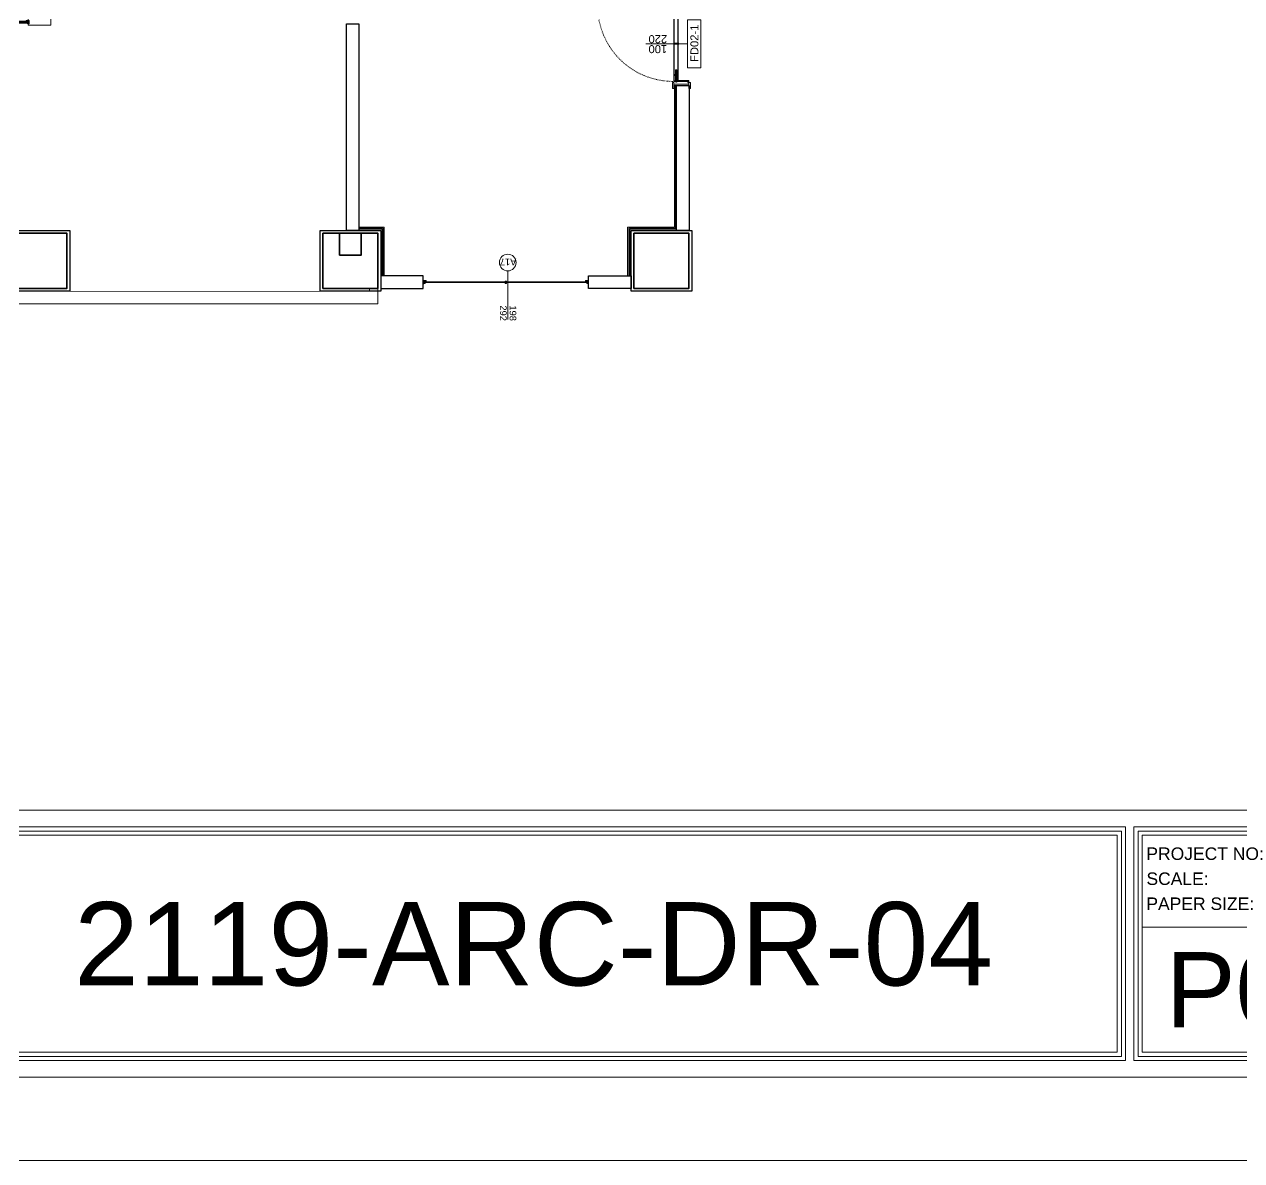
# Model space of a CAD drawing. Header units: centimetres. Extents: x 118932 to 154602, y -32682 to -23521.
# Drawn here: x 129071 to 130531, y -32521 to -31159 of the extents above; entities that cross this region are included whole.
import ezdxf
from ezdxf.enums import TextEntityAlignment as Align

# ---------------------------------------------------------------- set-up
doc = ezdxf.new("R2010")
doc.units = ezdxf.units.CM
doc.header["$LTSCALE"] = 50
doc.header["$MEASUREMENT"] = 0
doc.linetypes.add('ACAD_ISO03W100', pattern=[30, 12, -18])
doc.linetypes.add('IMPORT-DASHED2 _9_', pattern=[95.25, 63.5, -31.75])
for name, color, linetype, lineweight, true_color in [('GEN_00_BL_Pafta', 7, 'Continuous', 0, 0x0e0e10), ('GEN_00_BL_Yazı', 7, 'Continuous', 0, 0x4f5250), ('GEN_01_TA_Kolon', 7, 'Continuous', 35, 0xd05d28), ('GEN_02_TF_Kapı', 7, 'Continuous', 9, 0x4a3526), ('GEN_02_TF_Pencere', 7, 'Continuous', 9, 0x6093ac), ('GEN_05_ML_Ahşap', 7, 'Continuous', 9, 0x745e3d), ('GEN_05_ML_Alçıpan_giydirme', 7, 'Continuous', 18, 0x7ebab5), ('GEN_06_GR_İnce', 7, 'Continuous', 13, 0xb0b0a9), ('GEN_06_GR_Orta', 7, 'Continuous', 20, 0x7a7b7a), ('KALACAK DUVARLAR', 7, 'Continuous', 30, 0x005387)]:
    doc.layers.add(name, color=color, linetype=linetype, lineweight=lineweight, true_color=true_color)
doc.layers.add('GEN_00_BL_Pafta_Gizli', color=7, linetype='Continuous', lineweight=0, true_color=0x4f5250, plot=False)
doc.styles.add('ARIAL', font='arial.ttf')
doc.styles.add('arial_1_18', font='arial.ttf', dxfattribs={"height": 0.2})
doc.styles.add('style3', font='arial.ttf', dxfattribs={"height": 12})
doc.styles.add('TLEROY', font='arial.ttf', dxfattribs={"height": 10})

# ---------------------------------------------------------------- blocks, each defined once
blk = doc.blocks.new('*U818')
at = {"layer": 'GEN_00_BL_Pafta', "transparency": 33554687}
blk.add_line((11480, 280), (11760, 280), dxfattribs=at)
for points in [[(100, 8900), (100, 100), (11790, 100), (11790, 8900)], [(120, 8880), (120, 420), (11770, 420), (11770, 8880)], [(11460, 120), (930, 120), (930, 400), (11460, 400)], [(11455, 125), (935, 125), (935, 395), (11455, 395)], [(11470, 120), (11770, 120), (11770, 400), (11470, 400)], [(11475, 125), (11765, 125), (11765, 395), (11475, 395)], [(11450, 130), (940, 130), (940, 390), (11450, 390)], [(11480, 130), (11760, 130), (11760, 390), (11480, 390)]]:
    blk.add_lwpolyline(points, close=True, dxfattribs=at)
at = {"layer": 'GEN_00_BL_Pafta_Gizli'}
blk.add_lwpolyline([(0, 9000), (0, 0), (11890, 0), (11890, 9000)], close=True, dxfattribs=at)
at = {"layer": 'GEN_00_BL_Pafta', "transparency": 33554687, "style": 'TLEROY'}
for s, p in [('PROJECT NO:', (11555.4, 360.5)), ('SCALE:', (11522.3, 330.5)), ('PAPER SIZE:', (11549.6, 300.5))]:
    blk.add_text(s, height=15, dxfattribs=at).set_placement(p, align=Align.CENTER)
for tag, p in [('SCALE', (11755, 324.6)), ('PAPERSIZE', (11755, 294.6))]:
    blk.add_attdef(tag, text='', height=20, dxfattribs=at).set_placement(p, align=Align.BOTTOM_RIGHT)
at = {"layer": 'GEN_00_BL_Pafta', "transparency": 33554687}
for tag, height, style, p in [('PAFTAADI', 100, 'style3', (5815, 260)), ('PNO', 90, 'TLEROY', (11620, 205))]:
    blk.add_attdef(tag, text='', height=height, dxfattribs=dict(at, style=style)).set_placement(p, align=Align.MIDDLE_CENTER)
at = {"layer": 'GEN_00_BL_Pafta', "transparency": 33554687, "style": 'style3'}
blk.add_attdef('PAFTAKOD', text='', height=100, dxfattribs=at).set_placement((10750, 210), align=Align.CENTER)
blk = doc.blocks.new('LEVEL -1_B BLOK_KOLON')
at = {"layer": 'GEN_01_TA_Kolon'}
blk.add_line((55342.4, 6081.8, 0), (55316.4, 6081.8, 0), dxfattribs=at)
at = {"layer": 'GEN_01_TA_Kolon', "elevation": 0, "flags": 128}
for points in [[(54989.4, 6015.8), (54923.4, 6015.8), (54923.4, 6081.8), (54989.4, 6081.8), (54989.4, 6015.8), (54923.4, 6015.8), (54923.4, 6081.8), (54989.4, 6081.8), (54989.4, 6015.8), (54923.4, 6015.8), (54923.4, 6081.8), (54989.4, 6081.8)], [(55296.4, 6081.8), (55316.4, 6081.8), (55316.4, 6055.8), (55342.4, 6055.8), (55342.4, 6081.8), (55362.4, 6081.8), (55362.4, 6015.8), (55296.4, 6015.8), (55296.4, 6081.8), (55316.4, 6081.8), (55316.4, 6055.8), (55342.4, 6055.8), (55342.4, 6081.8), (55362.4, 6081.8), (55362.4, 6015.8), (55296.4, 6015.8), (55296.4, 6081.8), (55316.4, 6081.8), (55316.4, 6055.8), (55342.4, 6055.8), (55342.4, 6081.8), (55362.4, 6081.8), (55362.4, 6015.8), (55296.4, 6015.8)], [(55735.4, 6015.8), (55669.4, 6015.8), (55669.4, 6081.8), (55735.4, 6081.8), (55735.4, 6015.8), (55669.4, 6015.8), (55669.4, 6081.8), (55735.4, 6081.8), (55735.4, 6015.8), (55669.4, 6015.8), (55669.4, 6081.8), (55735.4, 6081.8)]]:
    blk.add_lwpolyline(points, close=True, dxfattribs=at)
blk = doc.blocks.new('PP_Level-1_Bblok_YeniDuvarlar')
at = {"layer": 'GEN_05_ML_Alçıpan_giydirme', "elevation": 0}
blk.add_lwpolyline([(1878.8, -355.5), (1906.3, -355.5), (1906.3, -487.5), (1878.8, -487.5)], close=True, dxfattribs=at)
for points in [[(2654, -559.9), (2654, -729.7), (2598, -729.7), (2598, -788.2)], [(2655.3, -559.9), (2655.3, -730.9), (2599.3, -730.9), (2599.3, -788.2)], [(2656.5, -559.9), (2656.5, -732.2), (2600.5, -732.2), (2600.5, -788.2)], [(2656.5, -559.9), (2654, -559.9)], [(2306, -788.2), (2306, -729.7), (2275.5, -729.7)], [(2304.8, -788.2), (2304.8, -730.9), (2275.5, -730.9)], [(2303.5, -788.2), (2303.5, -732.2), (2275.5, -732.2)]]:
    blk.add_lwpolyline(points, dxfattribs=at)
blk = doc.blocks.new('LEVEL -1 İZDÜŞÜM')
at = {"layer": 'GEN_06_GR_Orta', "elevation": 0}
for points in [[(1911.6, -233.9), (1911.6, -252.4), (-410.9, -252.5), (-410.9, 82.1)], [(1901.6, -233.9), (1901.6, -237.4), (-395.9, -237.5), (-395.9, 82.1)]]:
    blk.add_lwpolyline(points, dxfattribs=at)
blk = doc.blocks.new('KALACAK DUVALAR LEVEL -1 B BLOK')
at = {"layer": 'KALACAK DUVARLAR', "flags": 128}
for points in [[(504.1, -762.9), (519.1, -762.9), (519.1, -1010.4), (504.1, -1010.4)], [(900.1, -836.6), (915.1, -836.6), (915.1, -1010.4), (900.1, -1010.4)], [(596.4, -1064.9), (545.5, -1064.9), (545.5, -1079.9), (596.4, -1079.9)], [(794.6, -1064.9), (845.6, -1064.9), (845.6, -1079.9), (794.6, -1079.9)]]:
    blk.add_lwpolyline(points, close=True, dxfattribs=at)
at = {"layer": 'KALACAK DUVARLAR', "elevation": 0}
for points in [[(99.6, -1010.4), (172.5, -1010.4), (172.5, -1083.4), (99.6, -1083.4)], [(472.6, -1010.4), (545.5, -1010.4), (545.5, -1083.4), (472.6, -1083.4)], [(845.6, -1010.4), (918.5, -1010.4), (918.5, -1083.4), (845.6, -1083.4)]]:
    blk.add_lwpolyline(points, close=True, dxfattribs=at)
blk = doc.blocks.new('köşe katlanır')
at = {"lineweight": 30, "true_color": 0x636466}
h = blk.add_hatch(color=251, dxfattribs=at)
h.dxf.hatch_style = 1
h.paths.add_polyline_path([(55930, 5955, 0.414214), (55930, 5955), (55923, 5955, 0.394805), (55922, 5954, 0.433892), (55923, 5954), (55929, 5954), (55929, 5940), (55918, 5940, 1), (55918, 5939), (55921, 5939), (55921, 5932, 0.148069), (55921, 5932), (55921, 5932), (55921, 5931, 0.148069), (55921, 5931), (55921, 5925), (55918, 5926, 0.414214), (55917, 5926), (55916, 5924, 0.414214), (55917, 5923), (55917, 5923, 0.414214), (55918, 5923), (55918, 5925), (55920, 5924), (55918, 5917), (55916, 5918), (55916, 5919, 0.414214), (55916, 5919), (55915, 5920, 0.414214), (55915, 5919), (55913, 5915, -0.317603), (55911, 5914), (55896, 5914), (55896, 5920), (55904, 5920, 0.414214), (55904, 5921), (55904, 5925, 0.414214), (55904, 5925), (55901, 5925, 0.414214), (55901, 5925), (55901, 5924, 0.414214), (55901, 5924), (55903, 5924), (55903, 5922), (55896, 5922), (55896, 5924), (55897, 5924, 0.414214), (55897, 5924), (55897, 5925, 0.414214), (55897, 5925), (55895, 5925, 0.414214), (55894, 5925), (55894, 5913, 0.414214), (55895, 5912), (55912, 5912, 0.148069), (55912, 5912), (55913, 5913), (55914, 5912, 0.148069), (55914, 5912), (55930, 5912, 0.414214), (55930, 5913)])
blk.add_line((55910, 5920), (55910, 5948))
blk.add_lwpolyline([(55915, 5920), (55916, 5919, -0.414214), (55916, 5919), (55916, 5918), (55918, 5917), (55920, 5924), (55918, 5925), (55918, 5923, -0.414214), (55917, 5923), (55917, 5923, -0.414214), (55916, 5924), (55917, 5926, -0.414214), (55918, 5926), (55921, 5925), (55921, 5931, -0.148069), (55921, 5931), (55921, 5932), (55921, 5932, -0.148069), (55921, 5932), (55921, 5939), (55918, 5939, -1), (55918, 5940), (55929, 5940), (55929, 5954), (55923, 5954, -0.433892), (55922, 5954, -0.394805), (55923, 5955), (55930, 5955, -0.414214), (55930, 5955), (55930, 5913, -0.414214), (55930, 5912), (55914, 5912, -0.148069), (55914, 5912), (55913, 5913), (55912, 5912, -0.148069), (55912, 5912), (55895, 5912, -0.414214), (55894, 5913), (55894, 5925, -0.414214), (55895, 5925), (55897, 5925, -0.414214), (55897, 5925), (55897, 5924, -0.414214), (55897, 5924), (55896, 5924), (55896, 5922), (55903, 5922), (55903, 5924), (55901, 5924, -0.414214), (55901, 5924), (55901, 5925, -0.414214), (55901, 5925), (55904, 5925, -0.414214), (55904, 5925), (55904, 5921, -0.414214), (55904, 5920), (55896, 5920), (55896, 5914), (55911, 5914, 0.317603), (55913, 5915), (55915, 5919, -0.414214)], format="xyb", close=True)
at = {"flags": 128}
for points in [[(55921, 5947), (55921, 5947), (55921, 5948), (55921, 5948), (55909, 5948), (55909, 5948), (55909, 5947), (55909, 5947), (55909, 5945), (55920, 5945), (55909, 5945), (55909, 5945), (55909, 5946), (55920, 5946), (55920, 5945), (55920, 5945), (55920, 5947), (55920, 5941)], [(55909, 5941), (55909, 5943), (55909, 5945), (55909, 5946), (55909, 5946), (55909, 5947), (55909, 5947), (55909, 5948), (55921, 5948), (55921, 5947), (55921, 5947), (55921, 5946)], [(55909, 5948), (55921, 5948)], [(55909, 5948), (55921, 5948)], [(55909, 5947), (55909, 5941), (55920, 5941)], [(55920, 5941), (55920, 5941), (55921, 5941), (55921, 5942), (55921, 5942), (55921, 5947), (55909, 5947), (55909, 5946), (55920, 5946), (55920, 5942), (55909, 5942), (55909, 5925), (55909, 5925), (55909, 5925), (55912, 5925), (55909, 5925), (55909, 5926), (55912, 5926), (55909, 5926), (55909, 5921), (55912, 5921)], [(55909, 5947), (55921, 5947)], [(55909, 5947), (55921, 5947)], [(55909, 5947), (55921, 5947)], [(55909, 5946), (55920, 5946)], [(55909, 5946), (55921, 5946)], [(55909, 5946), (55921, 5946)], [(55909, 5945), (55921, 5945), (55921, 5944), (55921, 5942), (55921, 5942), (55921, 5942), (55921, 5941), (55921, 5941)], [(55909, 5945), (55920, 5945)], [(55909, 5945), (55920, 5945)], [(55909, 5945), (55921, 5945)], [(55909, 5944), (55921, 5944)], [(55909, 5943), (55909, 5943), (55909, 5942)], [(55909, 5943), (55921, 5943)], [(55909, 5943), (55920, 5943)], [(55909, 5943), (55920, 5943)], [(55909, 5943), (55920, 5943)], [(55909, 5942), (55921, 5942)], [(55915, 5938), (55909, 5938), (55909, 5941), (55921, 5941), (55921, 5941), (55920, 5941), (55920, 5941), (55920, 5941)], [(55909, 5940), (55917, 5940)], [(55909, 5940), (55917, 5940)], [(55909, 5938), (55915, 5938), (55917, 5938), (55917, 5939), (55917, 5931), (55915, 5927)], [(55909, 5939), (55917, 5939)], [(55909, 5922), (55909, 5921), (55909, 5920), (55909, 5920), (55909, 5920), (55912, 5920), (55912, 5920), (55912, 5920), (55912, 5921), (55912, 5925), (55912, 5924), (55912, 5922), (55909, 5922), (55909, 5924), (55909, 5926), (55909, 5930), (55909, 5938), (55915, 5938), (55917, 5938), (55917, 5931)], [(55914, 5932), (55914, 5932), (55914, 5933), (55914, 5933), (55914, 5934), (55914, 5934), (55914, 5935), (55914, 5935), (55914, 5936), (55909, 5936)], [(55914, 5935), (55914, 5935), (55914, 5934), (55914, 5934), (55914, 5933), (55914, 5933), (55914, 5932), (55914, 5932), (55909, 5932)], [(55915, 5930), (55909, 5930), (55915, 5930), (55916, 5930), (55915, 5928), (55915, 5927)], [(55909, 5929), (55916, 5929)], [(55909, 5928), (55915, 5928)], [(55909, 5927), (55915, 5927)], [(55909, 5926), (55913, 5926)], [(55909, 5922), (55909, 5922), (55909, 5922), (55912, 5922), (55912, 5925)], [(55909, 5925), (55912, 5925)], [(55909, 5925), (55912, 5925)], [(55909, 5925), (55912, 5925)], [(55909, 5925), (55912, 5925)], [(55909, 5924), (55912, 5924)], [(55909, 5923), (55912, 5923)], [(55909, 5921), (55909, 5922)], [(55912, 5922), (55912, 5922), (55912, 5922), (55912, 5921), (55912, 5920), (55912, 5920), (55909, 5920), (55909, 5920), (55909, 5921), (55909, 5922), (55909, 5922), (55909, 5922)], [(55909, 5922), (55912, 5922)], [(55909, 5922), (55912, 5922)], [(55909, 5922), (55912, 5922)], [(55909, 5922), (55912, 5922)], [(55909, 5922), (55912, 5922)], [(55909, 5920), (55912, 5920)], [(55909, 5920), (55912, 5920)], [(55912, 5922), (55912, 5922), (55912, 5922), (55912, 5921), (55912, 5926), (55912, 5925), (55912, 5925), (55912, 5925)], [(55917, 5937), (55914, 5937)], [(55916, 5930), (55914, 5930)], [(55917, 5931), (55916, 5930)], [(55920, 5942), (55920, 5943), (55920, 5943)], [(55921, 5946), (55921, 5946), (55921, 5945)]]:
    blk.add_lwpolyline(points, dxfattribs=at)
for points in [[(55921, 5948), (55909, 5948)], [(55920, 5947), (55909, 5947)], [(55921, 5946), (55909, 5946)], [(55921, 5945), (55909, 5945)], [(55920, 5943), (55909, 5943)], [(55920, 5943), (55920, 5941), (55909, 5941), (55909, 5943)], [(55909, 5936), (55909, 5935), (55909, 5935), (55909, 5934), (55909, 5934), (55909, 5933), (55909, 5933), (55909, 5932), (55909, 5932), (55909, 5932), (55909, 5933), (55909, 5933), (55909, 5934), (55909, 5934), (55909, 5935), (55909, 5935), (55909, 5936)], [(55909, 5934), (55914, 5934)], [(55912, 5925), (55909, 5925)], [(55912, 5922), (55909, 5922)], [(55912, 5922), (55909, 5922)], [(55912, 5922), (55909, 5922)], [(55912, 5921), (55909, 5921)], [(55912, 5921), (55909, 5921)], [(55912, 5920), (55909, 5920)], [(55912, 5920), (55909, 5920)], [(55913, 5926), (55913, 5926), (55912, 5926), (55912, 5926), (55912, 5925), (55912, 5926), (55913, 5926), (55913, 5927), (55914, 5927), (55913, 5927), (55913, 5927), (55913, 5927)], [(55914, 5930), (55914, 5930), (55914, 5931), (55914, 5932), (55914, 5933), (55914, 5934), (55914, 5935), (55914, 5936), (55914, 5937), (55914, 5937), (55914, 5937), (55914, 5937), (55914, 5937), (55914, 5936), (55914, 5935), (55914, 5934), (55914, 5933), (55914, 5932), (55914, 5931), (55914, 5930), (55914, 5930)], [(55914, 5934), (55917, 5934)], [(55915, 5927), (55914, 5927)], [(55915, 5930), (55915, 5938), (55915, 5930)], [(55917, 5931), (55916, 5931), (55916, 5930), (55916, 5930), (55916, 5930), (55916, 5931), (55917, 5931)], [(55918, 5941), (55918, 5941), (55918, 5941), (55917, 5940), (55917, 5940), (55917, 5939), (55917, 5940), (55917, 5940), (55918, 5941)], [(55917, 5931), (55917, 5932), (55917, 5933), (55917, 5934), (55917, 5935), (55917, 5936), (55917, 5937), (55917, 5937), (55917, 5937), (55917, 5936), (55917, 5935), (55917, 5934), (55917, 5933), (55917, 5932)], [(55920, 5941), (55918, 5941)]]:
    blk.add_lwpolyline(points, close=True, dxfattribs=at)
blk = doc.blocks.new('sistem profili')
for p, q in [((55680, 5920), (55680, 5948)), ((55695, 5920), (55695, 5948))]:
    blk.add_line(p, q)
at = {"flags": 128}
for points in [[(55691, 5948), (55679, 5948), (55679, 5948), (55679, 5947), (55679, 5947), (55690, 5947), (55679, 5947), (55679, 5945), (55690, 5945), (55690, 5947), (55690, 5941), (55690, 5943), (55679, 5943), (55679, 5941), (55690, 5941), (55679, 5941), (55679, 5947), (55691, 5947), (55691, 5947), (55691, 5948)], [(55691, 5948), (55679, 5948)], [(55691, 5946), (55679, 5946)], [(55690, 5945), (55679, 5945)], [(55691, 5945), (55679, 5945)], [(55690, 5943), (55679, 5943)], [(55679, 5934), (55684, 5934)], [(55682, 5926), (55679, 5926), (55679, 5925), (55682, 5925), (55682, 5926), (55682, 5921), (55682, 5922), (55679, 5922), (55679, 5921), (55682, 5921), (55679, 5921), (55679, 5926)], [(55682, 5925), (55679, 5925)], [(55682, 5922), (55679, 5922)], [(55682, 5922), (55679, 5922)], [(55682, 5921), (55679, 5921)], [(55682, 5920), (55679, 5920)], [(55684, 5927), (55684, 5927), (55683, 5927), (55683, 5927), (55683, 5926), (55683, 5926), (55682, 5926), (55682, 5925), (55683, 5926), (55683, 5926), (55683, 5927)], [(55682, 5922), (55694, 5922)], [(55682, 5922), (55694, 5922)], [(55683, 5925), (55694, 5925)], [(55683, 5925), (55694, 5925)], [(55684, 5934), (55687, 5934)], [(55684, 5927), (55685, 5927)], [(55685, 5930), (55685, 5938), (55685, 5930)], [(55685, 5927), (55686, 5927), (55686, 5927), (55687, 5927), (55687, 5928), (55687, 5928), (55687, 5928), (55687, 5927), (55686, 5927)], [(55688, 5941), (55688, 5941), (55688, 5941), (55687, 5940), (55687, 5940), (55687, 5939), (55687, 5940), (55687, 5940), (55688, 5941)], [(55687, 5936), (55687, 5937), (55687, 5937), (55687, 5937), (55687, 5937), (55687, 5937), (55687, 5936)], [(55687, 5931), (55687, 5932), (55687, 5933), (55687, 5934), (55687, 5935), (55687, 5936), (55687, 5937), (55687, 5937), (55687, 5937), (55687, 5936), (55687, 5935), (55687, 5934), (55687, 5933), (55687, 5932)], [(55687, 5936), (55687, 5935), (55687, 5934), (55687, 5933), (55687, 5932), (55687, 5931), (55687, 5931), (55687, 5930), (55687, 5931), (55687, 5931), (55687, 5932), (55687, 5933), (55687, 5934), (55687, 5935)], [(55690, 5934), (55687, 5934)], [(55687, 5931), (55687, 5931), (55687, 5930), (55687, 5930), (55687, 5930), (55687, 5931), (55687, 5931)], [(55690, 5941), (55688, 5941)], [(55688, 5938), (55688, 5930), (55688, 5938)], [(55690, 5941), (55690, 5941), (55691, 5941), (55691, 5941), (55691, 5941), (55691, 5941), (55691, 5942), (55691, 5942), (55691, 5942), (55691, 5942), (55691, 5941), (55691, 5941)], [(55694, 5934), (55690, 5934)], [(55691, 5948), (55694, 5948)], [(55691, 5947), (55694, 5947)], [(55691, 5946), (55694, 5946)], [(55694, 5943), (55694, 5943), (55694, 5942), (55692, 5942), (55692, 5943), (55692, 5943), (55692, 5941), (55692, 5947), (55692, 5945), (55694, 5945), (55694, 5947), (55692, 5947), (55694, 5947), (55694, 5941), (55692, 5941), (55694, 5941), (55694, 5943), (55692, 5943)], [(55692, 5945), (55694, 5945)]]:
    blk.add_lwpolyline(points, close=True, dxfattribs=at)
for points in [[(55679, 5946), (55679, 5947), (55679, 5947), (55679, 5948), (55691, 5948)], [(55679, 5948), (55691, 5948)], [(55679, 5948), (55691, 5948)], [(55690, 5941), (55691, 5941), (55691, 5941), (55691, 5942), (55691, 5942), (55691, 5947), (55679, 5947), (55679, 5946), (55690, 5946), (55690, 5942), (55679, 5942), (55679, 5925), (55682, 5925), (55682, 5922), (55679, 5922), (55679, 5921)], [(55679, 5947), (55691, 5947)], [(55679, 5947), (55691, 5947)], [(55690, 5945), (55690, 5945), (55690, 5946), (55679, 5946), (55679, 5945), (55679, 5945)], [(55679, 5946), (55690, 5946)], [(55679, 5946), (55691, 5946)], [(55679, 5946), (55691, 5946)], [(55685, 5930), (55679, 5930), (55685, 5930), (55686, 5930), (55686, 5928), (55685, 5927), (55684, 5927), (55685, 5927), (55687, 5931), (55687, 5939), (55687, 5938), (55685, 5938), (55679, 5938), (55679, 5941), (55679, 5943), (55679, 5945), (55691, 5945)], [(55679, 5945), (55690, 5945)], [(55679, 5945), (55691, 5945)], [(55679, 5944), (55691, 5944)], [(55679, 5943), (55691, 5943)], [(55679, 5943), (55690, 5943)], [(55679, 5943), (55690, 5943)], [(55679, 5943), (55690, 5943)], [(55679, 5942), (55691, 5942)], [(55679, 5941), (55691, 5941), (55691, 5941), (55691, 5941), (55690, 5941), (55690, 5941)], [(55679, 5940), (55687, 5940)], [(55679, 5940), (55687, 5940)], [(55679, 5939), (55687, 5939)], [(55679, 5938), (55685, 5938)], [(55679, 5921), (55679, 5920), (55679, 5920), (55679, 5920), (55682, 5920), (55682, 5920), (55682, 5920), (55682, 5921), (55682, 5925), (55682, 5924), (55682, 5922), (55679, 5922), (55679, 5924), (55679, 5926), (55679, 5930), (55679, 5938), (55685, 5938), (55687, 5938), (55687, 5931), (55686, 5930)], [(55684, 5932), (55684, 5932), (55684, 5933), (55684, 5933), (55684, 5934), (55684, 5935), (55684, 5935), (55684, 5935), (55684, 5936), (55679, 5936)], [(55684, 5935), (55684, 5935), (55684, 5935), (55684, 5934), (55684, 5933), (55684, 5933), (55684, 5932), (55684, 5932), (55679, 5932)], [(55679, 5929), (55686, 5929)], [(55679, 5928), (55686, 5928)], [(55679, 5927), (55685, 5927)], [(55679, 5926), (55683, 5926)], [(55682, 5925), (55682, 5925), (55682, 5925), (55679, 5925), (55679, 5925), (55679, 5925)], [(55679, 5925), (55682, 5925)], [(55679, 5925), (55682, 5925)], [(55679, 5925), (55682, 5925)], [(55679, 5924), (55682, 5924)], [(55679, 5923), (55682, 5923)], [(55679, 5922), (55679, 5921), (55679, 5920), (55679, 5920), (55682, 5920), (55682, 5920), (55682, 5921), (55682, 5922), (55682, 5922), (55682, 5922)], [(55679, 5922), (55682, 5922)], [(55679, 5922), (55682, 5922)], [(55682, 5922), (55679, 5922), (55682, 5922)], [(55679, 5922), (55682, 5922)], [(55679, 5922), (55682, 5922)], [(55679, 5921), (55682, 5921)], [(55679, 5921), (55682, 5921)], [(55679, 5920), (55682, 5920)], [(55679, 5920), (55682, 5920)], [(55679, 5920), (55682, 5920)], [(55684, 5927), (55683, 5927), (55683, 5926), (55683, 5926), (55682, 5925), (55682, 5921), (55694, 5921), (55694, 5922), (55683, 5922), (55683, 5925), (55694, 5925), (55694, 5942), (55692, 5942), (55692, 5946), (55694, 5946), (55694, 5947), (55691, 5947)], [(55688, 5938), (55694, 5938), (55688, 5938), (55688, 5938), (55688, 5939), (55689, 5941), (55690, 5941), (55689, 5941), (55687, 5936), (55687, 5928), (55687, 5930), (55688, 5930), (55694, 5930), (55694, 5926), (55694, 5924), (55694, 5922), (55682, 5922)], [(55694, 5922), (55694, 5921), (55694, 5920), (55694, 5920), (55694, 5920), (55682, 5920), (55682, 5920), (55682, 5920), (55682, 5921), (55682, 5922), (55682, 5922), (55682, 5922), (55682, 5924), (55682, 5925), (55683, 5926), (55683, 5926), (55683, 5926), (55683, 5926)], [(55694, 5925), (55682, 5925)], [(55694, 5924), (55682, 5924)], [(55694, 5923), (55682, 5923)], [(55694, 5922), (55682, 5922)], [(55694, 5922), (55682, 5922)], [(55694, 5922), (55682, 5922)], [(55682, 5922), (55682, 5922), (55682, 5922)], [(55682, 5921), (55682, 5920), (55682, 5920), (55682, 5920), (55694, 5920), (55694, 5920), (55694, 5920), (55694, 5921)], [(55694, 5921), (55682, 5921)], [(55694, 5921), (55682, 5921)], [(55694, 5920), (55682, 5920)], [(55694, 5920), (55682, 5920)], [(55694, 5920), (55682, 5920)], [(55694, 5920), (55682, 5920)], [(55694, 5920), (55682, 5920)], [(55694, 5926), (55683, 5926), (55683, 5927), (55683, 5927), (55684, 5927), (55684, 5927)], [(55694, 5925), (55694, 5926), (55683, 5926), (55694, 5926), (55694, 5921), (55683, 5921), (55694, 5921), (55694, 5922), (55683, 5922), (55694, 5922), (55694, 5922), (55694, 5922), (55683, 5922), (55683, 5922), (55683, 5922), (55683, 5921), (55683, 5926), (55683, 5925), (55683, 5925), (55683, 5925)], [(55694, 5925), (55683, 5925)], [(55694, 5925), (55683, 5925)], [(55694, 5922), (55683, 5922)], [(55694, 5922), (55683, 5922)], [(55694, 5922), (55683, 5922)], [(55684, 5930), (55684, 5931), (55684, 5931), (55684, 5932), (55684, 5933), (55684, 5934), (55684, 5935), (55684, 5936), (55684, 5937), (55684, 5937), (55684, 5937), (55687, 5937)], [(55684, 5937), (55684, 5937), (55684, 5936), (55684, 5935), (55684, 5934), (55684, 5933), (55684, 5932), (55684, 5931), (55684, 5931), (55684, 5930), (55687, 5930)], [(55694, 5947), (55694, 5947), (55694, 5948), (55694, 5948), (55691, 5948), (55691, 5948), (55691, 5947), (55691, 5947), (55691, 5942), (55691, 5944), (55691, 5945), (55694, 5945), (55694, 5943), (55694, 5941), (55694, 5938), (55694, 5930), (55688, 5930), (55687, 5930), (55687, 5936), (55688, 5938)], [(55690, 5937), (55690, 5937), (55690, 5937), (55690, 5936), (55690, 5935), (55690, 5934), (55690, 5933), (55690, 5932), (55690, 5931), (55690, 5931), (55690, 5930), (55687, 5930)], [(55690, 5931), (55690, 5931), (55690, 5932), (55690, 5933), (55690, 5934), (55690, 5935), (55690, 5936), (55690, 5937), (55690, 5937), (55690, 5937), (55687, 5937)], [(55694, 5929), (55687, 5929)], [(55694, 5928), (55687, 5928)], [(55694, 5927), (55687, 5927)], [(55694, 5940), (55688, 5940)], [(55694, 5939), (55688, 5939)], [(55694, 5930), (55688, 5930)], [(55694, 5940), (55689, 5940)], [(55690, 5942), (55690, 5943), (55690, 5943)], [(55690, 5936), (55690, 5935), (55690, 5935), (55690, 5935), (55690, 5934), (55690, 5933), (55690, 5933), (55690, 5932), (55690, 5932), (55694, 5932)], [(55690, 5932), (55690, 5933), (55690, 5933), (55690, 5934), (55690, 5935), (55690, 5935), (55690, 5935), (55690, 5936), (55694, 5936)], [(55694, 5946), (55694, 5947), (55694, 5947), (55694, 5948), (55691, 5948), (55691, 5947), (55691, 5947), (55691, 5946), (55691, 5946), (55691, 5945)], [(55694, 5948), (55691, 5948)], [(55694, 5948), (55691, 5948)], [(55691, 5948), (55691, 5947), (55691, 5947), (55691, 5946), (55691, 5946), (55691, 5945), (55691, 5944), (55691, 5942), (55691, 5942), (55691, 5942), (55691, 5941), (55691, 5941)], [(55694, 5947), (55691, 5947)], [(55694, 5947), (55691, 5947)], [(55694, 5946), (55691, 5946)], [(55694, 5946), (55691, 5946)], [(55694, 5945), (55691, 5945)], [(55694, 5944), (55691, 5944)], [(55694, 5943), (55691, 5943)], [(55694, 5942), (55691, 5942)], [(55694, 5941), (55691, 5941)], [(55692, 5946), (55692, 5945), (55692, 5945)], [(55694, 5946), (55692, 5946)], [(55694, 5945), (55692, 5945)], [(55694, 5945), (55692, 5945)], [(55694, 5943), (55692, 5943)], [(55694, 5943), (55692, 5943)], [(55694, 5943), (55692, 5943)]]:
    blk.add_lwpolyline(points, dxfattribs=at)
blk = doc.blocks.new('a17')
at = {"layer": 'GEN_02_TF_Pencere', "lineweight": 30}
for p, q in [((55570, 6820.2, 0), (55570, 6821, 0)), ((55570.6, 6820.2, 0), (55570.6, 6821, 0)), ((55570.6, 6820.2, 0), (55570.6, 6821, 0))]:
    blk.add_line(p, q, dxfattribs=at)
at = {"layer": 'GEN_02_TF_Pencere', "elevation": 0}
blk.add_lwpolyline([(55572.5, 6834.1), (55572.5, 6775.8)], dxfattribs=at)
at = {"layer": 'GEN_02_TF_Pencere', "lineweight": 30, "elevation": 0}
blk.add_lwpolyline([(55473.3, 6821), (55667.3, 6821), (55667.3, 6820.2), (55473.3, 6820.2)], close=True, dxfattribs=at)
at = {"layer": 'GEN_02_TF_Pencere'}
blk.add_circle((55572.5, 6844.1, 0), 10, dxfattribs=at)
at = {"layer": 'GEN_02_TF_Pencere', "lineweight": 30, "zscale": 0.1, "rotation": 180}
for name, p, xscale, yscale in [('köşe katlanır', (61064.2, 7413.9, 0), 0.1, 0.1), ('sistem profili', (50001.6, 7413.9, 0), -0.09999999999999998, 0.09999999999999998), ('köşe katlanır', (50076.4, 7413.9, 0), -0.1, 0.1)]:
    blk.add_blockref(name, p, dxfattribs=dict(at, xscale=xscale, yscale=yscale))
at = {"layer": 'GEN_02_TF_Pencere', "transparency": 33554687, "char_height": 8, "style": 'ARIAL'}
for s, insert, attachment_point, rotation in [('\\A1;A17', (55563, 6848.8, 0), 9, 180), ('\\A1;292', (55571.2, 6792.7, 0), 1, 270), ('\\A1;198', (55582.7, 6792.7, 0), 1, 270)]:
    blk.add_mtext_dynamic_manual_height_columns(s, width=2361.793, gutter_width=1250, heights=[258.5], dxfattribs=dict(at, insert=insert, attachment_point=attachment_point, rotation=rotation))
blk = doc.blocks.new('A15-a_')
at = {"layer": 'GEN_02_TF_Pencere'}
blk.add_line((-183.6, 56.5, 0), (-183.6, -33.5, 0), dxfattribs=at)
at = {"layer": 'GEN_02_TF_Pencere', "linetype": 'IMPORT-DASHED2 _9_'}
blk.add_line((-101.6, -25.5, 0), (-191.6, -25.5, 0), dxfattribs=at)
at = {"layer": 'GEN_02_TF_Pencere', "lineweight": 30}
for p, q in [((156.2, -25.8), (-99, -25.8)), ((156.2, -26.1), (-99, -26.1)), ((156.2, -26.5), (-99, -26.5)), ((156.1, -27), (-99, -27))]:
    blk.add_line(p, q, dxfattribs=at)
at = {"layer": 'GEN_02_TF_Pencere', "elevation": 0, "flags": 128}
blk.add_lwpolyline([(-183.2, 56.5), (-183.1, 56.4), (-183.1, -33.4), (-183.2, -33.5), (-184, -33.5), (-184.1, -33.4), (-184.1, 56.4), (-184, 56.5)], close=True, dxfattribs=at)
at = {"layer": 'GEN_02_TF_Pencere', "lineweight": 30, "elevation": 0}
blk.add_lwpolyline([(157.9, -25.5), (-99, -25.5), (-99, -27.3), (157.9, -27.3)], close=True, dxfattribs=at)
at = {"layer": 'GEN_02_TF_Pencere', "elevation": 0}
blk.add_lwpolyline([(-28.2, -23.7), (-28.2, -82)], dxfattribs=at)
at = {"layer": 'GEN_02_TF_Pencere'}
blk.add_circle((-28.2, -13.7, 0), 10, dxfattribs=at)
at = {"layer": 'GEN_02_TF_Pencere', "lineweight": 30}
blk.add_arc((-183.6, -26.4, 0), 82, 359.7203, 90.2783, dxfattribs=at)
at = {"layer": 'GEN_02_TF_Pencere', "linetype": 'IMPORT-DASHED2 _9_'}
blk.add_arc((-183.6, -25.5, 0), 82, 359.7198, 90, dxfattribs=at)
at = {"layer": 'GEN_02_TF_Pencere'}
blk.add_arc((-183.6, -25.5, 0), 8, 180, 272.9416, dxfattribs=at)
at = {"layer": 'GEN_02_TF_Pencere', "lineweight": 30}
for name, p, xscale, yscale, zscale, rotation in [('köşe katlanır', (5492.2, 565.1), 0.1000000000000002, 0.1000000000000002, 0.1000000000000002, 179.98135779031), ('sistem profili', (5597.3, 566.9), 0.09999999999999998, 0.09999999999999998, 0.09999999999999998, 180), ('köşe katlanır', (-5435.2, 566.9), -0.1, 0.1, 0.1, 180)]:
    blk.add_blockref(name, p, dxfattribs=dict(at, xscale=xscale, yscale=yscale, zscale=zscale, rotation=rotation))
at = {"layer": 'GEN_02_TF_Pencere', "transparency": 33554687, "insert": (-19.7, -9.1, 0), "char_height": 8, "attachment_point": 3, "style": 'ARIAL'}
blk.add_mtext_dynamic_manual_height_columns('\\A1;A15-a', width=2361.793, gutter_width=1250, heights=[258.5], dxfattribs=at)
at = {"layer": 'GEN_02_TF_Pencere', "transparency": 33554687, "char_height": 8, "attachment_point": 3, "rotation": 90, "style": 'ARIAL'}
for s, insert in [('\\A1;348', (-38.4, -65.2, 0)), ('\\A1;292', (-26.9, -65.2, 0))]:
    blk.add_mtext_dynamic_manual_height_columns(s, width=2361.793, gutter_width=1250, heights=[258.5], dxfattribs=dict(at, insert=insert))
blk = doc.blocks.new('DOGRAMA LEVEL -1 B BLOK')
blk.add_blockref('a17', (-54593.9, -7420.8))
at = {"layer": 'GEN_05_ML_Alçıpan_giydirme', "color": 1}
blk.add_blockref('A15-a_', (246.6, -262.1, 0), dxfattribs=at)
blk = doc.blocks.new('FD02-1')
at = {"layer": 'GEN_02_TF_Kapı'}
for p, q in [((-95.5, 0), (-100, 0)), ((-95.5, 0), (-95.5, -18)), ((-4.8, 0), (-95.2, 0)), ((-95.2, -5.2), (-95.2, 0)), ((-88.1, 0), (-88.1, -5.2, 0)), ((-87.1, 0), (-87.1, -5.2, 0)), ((-50.7, 0), (-50.7, -5.2, 0)), ((-49.3, 0), (-49.3, -5.2, 0)), ((-5.1, 0.1), (-5.1, -3)), ((-4.8, -5.2), (-4.8, 0)), ((-4.8, 0), (-4.8, -3)), ((-4.5, 0), (-4.5, -18)), ((-4.5, 0), (0, 0)), ((-4.5, 0), (-4.5, -3)), ((-4.2, 0.1), (-4.2, -3)), ((-96.2, -2.7), (-95.2, -2.1)), ((-96.2, -3), (-96.2, -2.7)), ((-96.2, -3), (-95.2, -3.1)), ((-95.8, -1.5), (-95.8, -2.5)), ((-95.7, -1.5), (-95.8, -1.5)), ((-95.8, -3), (-95.8, -3.7)), ((-95.8, -3.7), (-95.7, -3.7)), ((-95.2, -2.6), (-95.5, -2.3)), ((-95.2, -2.6), (-95.5, -2.3)), ((-95.2, -2.6), (-95.5, -3)), ((-94.3, -5.4), (-95.5, -5.4)), ((-4.8, -0.4), (-95.2, -0.4)), ((-95.2, -2.1), (-95.2, -3.1)), ((-95.2, -2.5), (-95.2, -2.1)), ((-95.2, -2.5), (-95.2, -2.1)), ((-95.2, -2.1), (-94.8, -2.1)), ((-95.2, -2.1), (-94.8, -2.1)), ((-95.2, -2.5), (-95.2, -2.6)), ((-95.2, -2.5), (-95.1, -2.5)), ((-95.2, -2.5), (-95.2, -2.5)), ((-95.2, -2.7), (-95.2, -2.6)), ((-95.2, -2.6), (-95.2, -2.6)), ((-95.2, -2.6), (-95.2, -2.7)), ((-95.2, -2.6), (-95.2, -2.6)), ((-95.2, -3.1), (-95.2, -2.7)), ((-95.2, -3.1), (-95.2, -2.7)), ((-95.2, -2.7), (-95.2, -2.8)), ((-95.2, -2.8), (-95.1, -2.8)), ((-95.2, -2.7), (-95.2, -2.7)), ((-95.2, -3.1), (-95.2, -3)), ((-94.8, -3.1), (-95.2, -3.1)), ((-94.8, -3.1), (-95.2, -3.1)), ((-4.8, -4.8), (-95.2, -4.8)), ((-4.8, -5.2), (-95.2, -5.2)), ((-95.1, -2.1), (-95.1, -3.1)), ((-95.1, -2.5), (-95.1, -2.8)), ((-94.8, -2.1), (-94.8, -3.1)), ((-94.8, -2.1), (-94.8, -3.1)), ((-94.6, -4.8), (-94.6, -0.4)), ((-94.3, -5.4), (-94.3, -18)), ((-49.4, -5.2), (-50.6, -5.2)), ((-5.7, -5.4), (-5.7, -18)), ((-5.7, -5.4), (-4.5, -5.4)), ((-5.4, -4.8), (-5.4, -0.4)), ((-5.2, -2.1), (-5.2, -3.1)), ((-4.8, -2.1), (-5.2, -2.1)), ((-5.2, -3.1), (-4.8, -3.1)), ((-5.1, -3), (-4.8, -3)), ((-4.9, -2.1), (-4.9, -3.1)), ((-4.8, -2.5), (-4.9, -2.5)), ((-4.9, -2.5), (-4.9, -2.8)), ((-4.8, -2.8), (-4.9, -2.8)), ((-4.8, -2.5), (-4.8, -2.1)), ((-4.8, -2.6), (-4.5, -2.3)), ((-4.8, -2.6), (-4.5, -2.3)), ((-4.8, -2.5), (-4.8, -2.6)), ((-4.8, -2.6), (-4.8, -2.6)), ((-4.8, -2.6), (-4.8, -2.7)), ((-4.8, -2.6), (-4.8, -2.6)), ((-4.8, -2.7), (-4.8, -2.6)), ((-4.8, -2.6), (-4.5, -3)), ((-4.8, -3.1), (-4.8, -2.7)), ((-4.8, -2.7), (-4.8, -2.8)), ((-4.5, -3), (-4.2, -3)), ((-96.5, -16.5), (-96.9, -16.5)), ((-96.9, -16.5), (-96.9, -18)), ((-96.5, -18), (-96.5, -16.5)), ((-94.3, -18), (-96.5, -18)), ((-5.7, -18), (-3.5, -18)), ((-3.5, -18), (-3.5, -16.5)), ((-3.5, -16.5), (-3.1, -16.5)), ((-3.1, -16.5), (-3.1, -18)), ((-3.1, -18), (0, -18))]:
    blk.add_line(p, q, dxfattribs=at)
at = {"layer": 'GEN_02_TF_Kapı', "linetype": 'ACAD_ISO03W100', "ltscale": 0.001}
blk.add_lwpolyline([(-95.2, 0, -0.416308), (-4.8, 91.4), (-4.6, 0.8)], format="xyb", dxfattribs=at)
at = {"layer": 'GEN_02_TF_Kapı'}
for points in [[(-96.5, 0), (-103.5, 0), (-103.5, 1.8), (-96.5, 1.8)], [(-98.5, 0), (-100, 0), (-100, -18), (-98.5, -18)], [(-88, 0), (-88.1, 0), (-88.1, -5.2), (-88, -5.2)], [(-88.1, 0), (-88, 0), (-88, -5.2), (-88.1, -5.2)], [(-87.2, -5.2), (-88, -5.2), (-88, 0), (-87.2, 0)], [(-87.2, 0), (-87.1, 0), (-87.1, -5.2), (-87.2, -5.2)], [(-87.1, 0), (-87.2, 0), (-87.2, -5.2), (-87.1, -5.2)], [(-51, 0), (-49, 0), (-49, 0.2), (-49.4, 0.3), (-50.6, 0.3), (-51, 0.2)], [(-50.6, 0), (-50.7, 0), (-50.7, -5.2), (-50.6, -5.2)], [(-50.6, -5.2), (-49.4, -5.2), (-49.4, 0), (-50.6, 0)], [(-49.4, 0), (-49.3, 0), (-49.3, -5.2), (-49.4, -5.2)], [(-3.5, 0), (3.5, 0), (3.5, 1.8), (-3.5, 1.8)], [(0, 0), (-1.5, 0), (-1.5, -18), (0, -18)], [(-95.7, -3.7), (-95.5, -3.7), (-95.5, -1.5), (-95.7, -1.5)], [(-95.2, -3.5), (-95, -3.5), (-95, -1.6), (-95.2, -1.6)], [(-81.3, -2), (-95.1, -2), (-95.1, -3.5), (-81.3, -3.5)], [(-81.4, -2.1), (-95, -2.1), (-95, -3.4), (-81.4, -3.4)], [(-51, -5.4), (-49, -5.4), (-49, -5.2), (-51, -5.2)]]:
    blk.add_lwpolyline(points, close=True, dxfattribs=at)
for points in [[(-4.8, -2.5), (-4.8, -2.5), (-4.8, -2.1), (-5.2, -2.1), (-5.2, -3.1), (-4.8, -3.1), (-4.8, -2.7), (-4.8, -2.7)], [(-96.9, -18), (-103.5, -18), (-103.5, -19.8), (-96.5, -19.8), (-96.5, -18)], [(-3.1, -18), (3.5, -18), (3.5, -19.8), (-3.5, -19.8), (-3.5, -18)]]:
    blk.add_lwpolyline(points, dxfattribs=at)
blk.add_circle((-4.6, 0.8), 0.8, dxfattribs=at)
for centre, start, end in [((-95.2, -2.1), 91.5433, 178.4567), ((-95.2, -3.1), 181.5433, 268.4567), ((-94.8, -2.1), 1.5433, 88.4567), ((-94.8, -3.1), 271.5433, 358.4567), ((-5.2, -2.1), 91.5433, 178.4567), ((-5.2, -3.1), 181.5433, 268.4567), ((-4.8, -2.1), 1.5433, 88.4567), ((-4.8, -3.1), 271.5433, 358.4567)]:
    blk.add_arc(centre, 0.0206, start, end, dxfattribs=at)
at = {"layer": 'GEN_05_ML_Ahşap'}
blk.add_lwpolyline([(-50, -16.3), (-50, 33.8)], dxfattribs=at)
blk.add_lwpolyline([(-21.2, -32.3), (-78.8, -32.3), (-78.8, -16.3), (-21.2, -16.3)], close=True, dxfattribs=at)
at = {"layer": 'GEN_00_BL_Yazı', "char_height": 9.6, "attachment_point": 7, "rotation": 90, "style": 'arial_1_18'}
for s, insert in [('\\A1;100', (-51.6, 8.1)), ('\\A1;220', (-39.6, 8.1))]:
    blk.add_mtext_dynamic_manual_height_columns(s, width=2834.152, gutter_width=1500, heights=[310.2], dxfattribs=dict(at, insert=insert))
at = {"layer": 'GEN_00_BL_Yazı', "insert": (-27.1, -29.5), "char_height": 9.6, "attachment_point": 9, "style": 'arial_1_18'}
blk.add_mtext_dynamic_manual_height_columns('\\A1;FD02-1', width=2834.152, gutter_width=1500, heights=[310.2], dxfattribs=at)
blk = doc.blocks.new('LEVEL -1 KAPILAR')
at = {"color": 5, "rotation": 90}
blk.add_blockref('FD02-1', (2032.8, -2643.7, 0), dxfattribs=at)

msp = doc.modelspace()

# ---------------------------------------------------------------- block references
ref = msp.add_blockref('*U818', (118932, -32521.4))
ref.add_attrib('PAFTAKOD', '2119-ARC-DR-04', dxfattribs={"layer": 'GEN_00_BL_Pafta', "transparency": 33554687, "height": 100, "style": 'style3'}).set_placement((129682, -32311.4), align=Align.CENTER)
ref.add_attrib('PNO', 'P01', dxfattribs={"layer": 'GEN_00_BL_Pafta', "transparency": 33554687, "height": 90, "style": 'TLEROY'}).set_placement((130552, -32316.4), align=Align.MIDDLE_CENTER)
for name, p in [('LEVEL -1 İZDÜŞÜM', (127583.7, -31241.8)), ('LEVEL -1_B BLOK_KOLON', (74132.9, -37491.5)), ('KALACAK DUVALAR LEVEL -1 B BLOK', (128953.3, -30395.8, 0)), ('PP_Level-1_Bblok_YeniDuvarlar', (127196.8, -30672.5, 0)), ('DOGRAMA LEVEL -1 B BLOK', (128672.4, -30868))]:
    msp.add_blockref(name, p)
at = {"layer": 'GEN_06_GR_İnce'}
msp.add_blockref('LEVEL -1 KAPILAR', (127817.5, -28488.7), dxfattribs=at)

doc.saveas('drawing.dxf')
